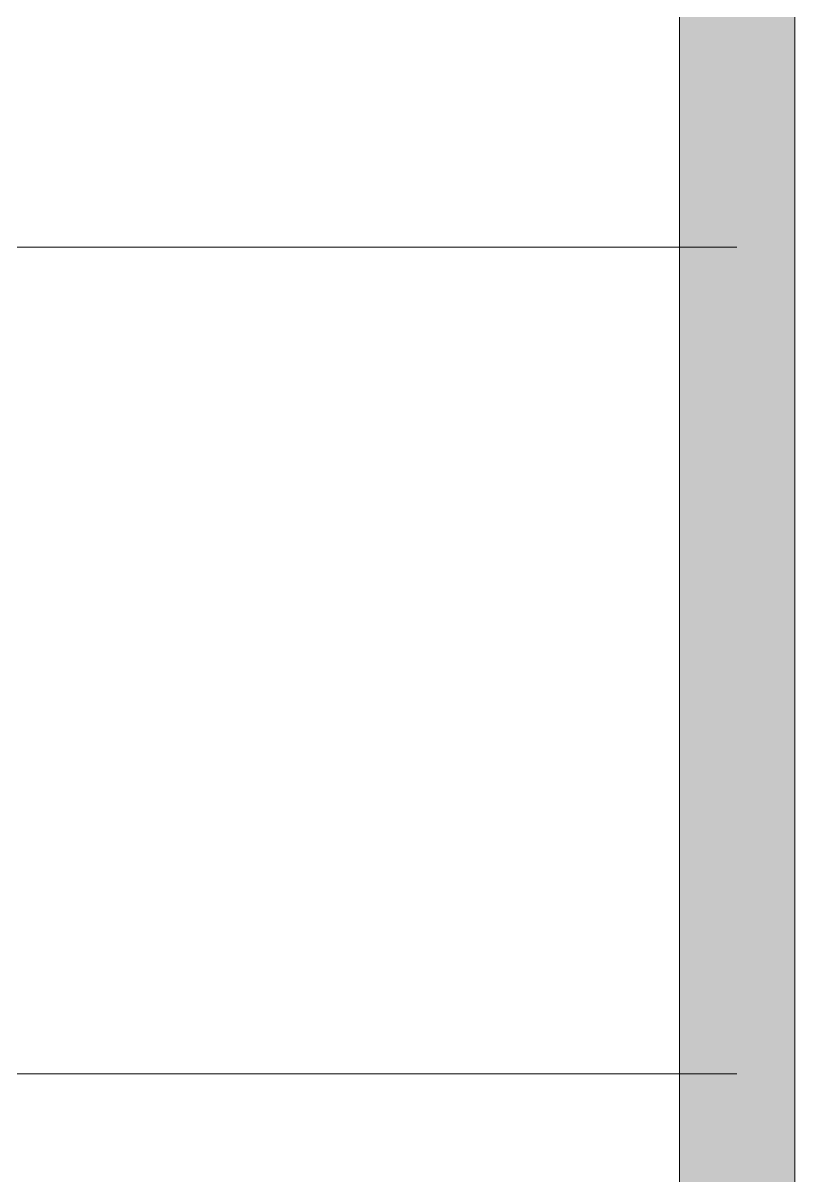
# Model space of a CAD drawing. Header units: millimetres. Extents: x 0 to 586, y 0 to 414.
# Drawn here: x 571.52 to 576.12, y 98 to 104.87 of the extents above; entities that cross this region are included whole.
import ezdxf

# ---------------------------------------------------------------- set-up
doc = ezdxf.new("R2010")
doc.units = ezdxf.units.MM

msp = doc.modelspace()

# ---------------------------------------------------------------- hatches: boundary and pattern name
h = msp.add_hatch(color=0)
h.dxf.hatch_style = 2
h.paths.add_polyline_path([(576.117861, 9.514417), (575.429944, 10.205861), (575.429944, 403.877639), (576.117861, 404.569083)])
h = msp.add_hatch(color=0)
h.dxf.hatch_style = 2
h.paths.add_polyline_path([(571.577611, 102.5525), (571.577611, 102.721833)])
h = msp.add_hatch(color=0)
h.dxf.hatch_style = 2
h.paths.add_polyline_path([(571.581139, 102.5525), (571.581139, 102.718306)])
h = msp.add_hatch(color=0)
h.dxf.hatch_style = 2
h.paths.add_polyline_path([(571.581139, 102.5525), (571.581139, 102.718306)])
h = msp.add_hatch(color=0)
h.dxf.hatch_style = 2
h.paths.add_polyline_path([(571.584667, 102.548972), (571.584667, 102.718306)])
h = msp.add_hatch(color=0)
h.dxf.hatch_style = 2
h.paths.add_polyline_path([(571.584667, 102.548972), (571.584667, 102.718306)])
h = msp.add_hatch(color=0)
h.dxf.hatch_style = 2
h.paths.add_polyline_path([(571.588194, 102.548972), (571.588194, 102.714778)])
h = msp.add_hatch(color=0)
h.dxf.hatch_style = 2
h.paths.add_polyline_path([(571.588194, 102.548972), (571.588194, 102.714778)])
h = msp.add_hatch(color=0)
h.dxf.hatch_style = 2
h.paths.add_polyline_path([(571.588194, 102.548972), (571.588194, 102.714778)])
h = msp.add_hatch(color=0)
h.dxf.hatch_style = 2
h.paths.add_polyline_path([(571.588194, 102.548972), (571.588194, 102.714778)])
h = msp.add_hatch(color=0)
h.dxf.hatch_style = 2
h.paths.add_polyline_path([(571.59525, 102.548972), (571.59525, 102.71125)])
h = msp.add_hatch(color=0)
h.dxf.hatch_style = 2
h.paths.add_polyline_path([(571.609361, 102.531333), (571.609361, 102.707722)])
h = msp.add_hatch(color=0)
h.dxf.hatch_style = 2
h.paths.add_polyline_path([(571.612889, 102.524278), (571.612889, 102.704194)])
h = msp.add_hatch(color=0)
h.dxf.hatch_style = 2
h.paths.add_polyline_path([(571.612889, 102.524278), (571.612889, 102.704194)])
h = msp.add_hatch(color=0)
h.dxf.hatch_style = 2
h.paths.add_polyline_path([(571.616417, 102.52075), (571.616417, 102.704194)])
h = msp.add_hatch(color=0)
h.dxf.hatch_style = 2
h.paths.add_polyline_path([(571.655222, 102.464306), (571.655222, 102.686556)])
h = msp.add_hatch(color=0)
h.dxf.hatch_style = 2
h.paths.add_polyline_path([(571.655222, 102.45725), (571.655222, 102.686556)])
h = msp.add_hatch(color=0)
h.dxf.hatch_style = 2
h.paths.add_polyline_path([(571.803389, 102.319667), (571.803389, 102.608944)])
h = msp.add_hatch(color=0)
h.dxf.hatch_style = 2
h.paths.add_polyline_path([(571.806917, 102.319667), (571.806917, 102.605417)])
h = msp.add_hatch(color=0)
h.dxf.hatch_style = 2
h.paths.add_polyline_path([(571.806917, 102.319667), (571.806917, 102.605417)])
h = msp.add_hatch(color=0)
h.dxf.hatch_style = 2
h.paths.add_polyline_path([(571.810444, 102.319667), (571.810444, 102.601889)])
h = msp.add_hatch(color=0)
h.dxf.hatch_style = 2
h.paths.add_polyline_path([(571.873944, 102.323194), (571.873944, 102.559556)])
h = msp.add_hatch(color=0)
h.dxf.hatch_style = 2
h.paths.add_polyline_path([(571.873944, 102.323194), (571.873944, 102.559556)])
h = msp.add_hatch(color=0)
h.dxf.hatch_style = 2
h.paths.add_polyline_path([(571.895111, 102.326722), (571.895111, 102.559556)])
h = msp.add_hatch(color=0)
h.dxf.hatch_style = 2
h.paths.add_polyline_path([(571.898639, 102.326722), (571.898639, 102.559556)])
h = msp.add_hatch(color=0)
h.dxf.hatch_style = 2
h.paths.add_polyline_path([(572.216139, 101.69525), (572.216139, 102.566611)])
h = msp.add_hatch(color=0)
h.dxf.hatch_style = 2
h.paths.add_polyline_path([(572.262, 101.878694), (572.262, 102.570139)])
h = msp.add_hatch(color=0)
h.dxf.hatch_style = 2
h.paths.add_polyline_path([(572.262, 101.878694), (572.262, 102.570139)])
h = msp.add_hatch(color=0)
h.dxf.hatch_style = 2
h.paths.add_polyline_path([(572.279639, 101.892806), (572.279639, 102.570139)])
h = msp.add_hatch(color=0)
h.dxf.hatch_style = 2
h.paths.add_polyline_path([(572.283167, 101.896333), (572.283167, 102.570139)])
h = msp.add_hatch(color=0)
h.dxf.hatch_style = 2
h.paths.add_polyline_path([(572.364306, 101.931611), (572.364306, 102.570139)])
h = msp.add_hatch(color=0)
h.dxf.hatch_style = 2
h.paths.add_polyline_path([(572.364306, 101.931611), (572.364306, 102.570139)])
h = msp.add_hatch(color=0)
h.dxf.hatch_style = 2
h.paths.add_polyline_path([(572.364306, 101.931611), (572.364306, 102.570139)])
h = msp.add_hatch(color=0)
h.dxf.hatch_style = 2
h.paths.add_polyline_path([(572.364306, 101.931611), (572.364306, 102.570139)])
h = msp.add_hatch(color=0)
h.dxf.hatch_style = 2
h.paths.add_polyline_path([(572.364306, 101.931611), (572.364306, 102.570139)])
h = msp.add_hatch(color=0)
h.dxf.hatch_style = 2
h.paths.add_polyline_path([(572.367833, 101.931611), (572.367833, 102.570139)])
h = msp.add_hatch(color=0)
h.dxf.hatch_style = 2
h.paths.add_polyline_path([(572.367833, 101.931611), (572.367833, 102.570139)])
h = msp.add_hatch(color=0)
h.dxf.hatch_style = 2
h.paths.add_polyline_path([(572.367833, 101.931611), (572.367833, 102.570139)])
h = msp.add_hatch(color=0)
h.dxf.hatch_style = 2
h.paths.add_polyline_path([(572.367833, 101.931611), (572.367833, 102.570139)])
h = msp.add_hatch(color=0)
h.dxf.hatch_style = 2
h.paths.add_polyline_path([(572.371361, 101.931611), (572.371361, 102.570139)])
h = msp.add_hatch(color=0)
h.dxf.hatch_style = 2
h.paths.add_polyline_path([(572.371361, 101.931611), (572.371361, 102.570139)])
h = msp.add_hatch(color=0)
h.dxf.hatch_style = 2
h.paths.add_polyline_path([(572.374889, 101.931611), (572.374889, 102.570139)])
h = msp.add_hatch(color=0)
h.dxf.hatch_style = 2
h.paths.add_polyline_path([(572.389, 101.931611), (572.389, 102.563083)])
h = msp.add_hatch(color=0)
h.dxf.hatch_style = 2
h.paths.add_polyline_path([(572.392528, 101.931611), (572.392528, 102.563083)])
h = msp.add_hatch(color=0)
h.dxf.hatch_style = 2
h.paths.add_polyline_path([(571.958611, 102.354944), (571.958611, 102.5525)])
h = msp.add_hatch(color=0)
h.dxf.hatch_style = 2
h.paths.add_polyline_path([(571.965667, 102.358472), (571.965667, 102.548972)])
h = msp.add_hatch(color=0)
h.dxf.hatch_style = 2
h.paths.add_polyline_path([(571.97625, 102.362), (571.97625, 102.548972)])
h = msp.add_hatch(color=0)
h.dxf.hatch_style = 2
h.paths.add_polyline_path([(572.805278, 102.079778), (572.805278, 102.524278)])
h = msp.add_hatch(color=0)
h.dxf.hatch_style = 2
h.paths.add_polyline_path([(572.812333, 102.083306), (572.812333, 102.527806)])
h = msp.add_hatch(color=0)
h.dxf.hatch_style = 2
h.paths.add_polyline_path([(572.812333, 102.083306), (572.812333, 102.527806)])
h = msp.add_hatch(color=0)
h.dxf.hatch_style = 2
h.paths.add_polyline_path([(572.815861, 102.083306), (572.815861, 102.527806)])
h = msp.add_hatch(color=0)
h.dxf.hatch_style = 2
h.paths.add_polyline_path([(572.889944, 102.1715), (572.889944, 102.545444)])
h = msp.add_hatch(color=0)
h.dxf.hatch_style = 2
h.paths.add_polyline_path([(572.897, 102.175028), (572.897, 102.548972)])
h = msp.add_hatch(color=0)
h.dxf.hatch_style = 2
h.paths.add_polyline_path([(572.897, 102.175028), (572.897, 102.548972)])
h = msp.add_hatch(color=0)
h.dxf.hatch_style = 2
h.paths.add_polyline_path([(572.897, 102.175028), (572.897, 102.548972)])
h = msp.add_hatch(color=0)
h.dxf.hatch_style = 2
h.paths.add_polyline_path([(572.978139, 102.249111), (572.978139, 102.513694)])
h = msp.add_hatch(color=0)
h.dxf.hatch_style = 2
h.paths.add_polyline_path([(572.981667, 102.256167), (572.981667, 102.489)])
h = msp.add_hatch(color=0)
h.dxf.hatch_style = 2
h.paths.add_polyline_path([(572.988722, 102.263222), (572.988722, 102.45725)])
h = msp.add_hatch(color=0)
h.dxf.hatch_style = 2
h.paths.add_polyline_path([(572.173806, 101.296611), (572.173806, 102.379639)])
h = msp.add_hatch(color=0)
h.dxf.hatch_style = 2
h.paths.add_polyline_path([(572.794694, 102.07625), (572.794694, 102.379639)])
h = msp.add_hatch(color=0)
h.dxf.hatch_style = 2
h.paths.add_polyline_path([(572.695917, 102.048028), (572.695917, 102.224417)])
h = msp.add_hatch(color=0)
h.dxf.hatch_style = 2
h.paths.add_polyline_path([(572.695917, 102.048028), (572.695917, 102.224417)])
h = msp.add_hatch(color=0)
h.dxf.hatch_style = 2
h.paths.add_polyline_path([(572.695917, 102.048028), (572.695917, 102.224417)])
h = msp.add_hatch(color=0)
h.dxf.hatch_style = 2
h.paths.add_polyline_path([(572.695917, 102.048028), (572.695917, 102.224417)])
h = msp.add_hatch(color=0)
h.dxf.hatch_style = 2
h.paths.add_polyline_path([(572.695917, 102.048028), (572.695917, 102.224417)])
h = msp.add_hatch(color=0)
h.dxf.hatch_style = 2
h.paths.add_polyline_path([(572.699444, 102.048028), (572.699444, 102.224417)])
h = msp.add_hatch(color=0)
h.dxf.hatch_style = 2
h.paths.add_polyline_path([(572.759417, 102.065667), (572.759417, 102.252639)])
h = msp.add_hatch(color=0)
h.dxf.hatch_style = 2
h.paths.add_polyline_path([(572.766472, 102.069194), (572.766472, 102.256167)])
h = msp.add_hatch(color=0)
h.dxf.hatch_style = 2
h.paths.add_polyline_path([(572.787639, 102.07625), (572.787639, 102.26675)])
h = msp.add_hatch(color=0)
h.dxf.hatch_style = 2
h.paths.add_polyline_path([(571.577611, 102.048028), (571.577611, 102.146806)])
h = msp.add_hatch(color=0)
h.dxf.hatch_style = 2
h.paths.add_polyline_path([(572.10325, 101.296611), (572.10325, 102.1715)])
h = msp.add_hatch(color=0)
h.dxf.hatch_style = 2
h.paths.add_polyline_path([(572.110306, 101.296611), (572.110306, 102.1715)])
h = msp.add_hatch(color=0)
h.dxf.hatch_style = 2
h.paths.add_polyline_path([(572.159694, 101.296611), (572.159694, 102.178556)])
h = msp.add_hatch(color=0)
h.dxf.hatch_style = 2
h.paths.add_polyline_path([(572.463083, 101.931611), (572.463083, 102.150333)])
h = msp.add_hatch(color=0)
h.dxf.hatch_style = 2
h.paths.add_polyline_path([(572.470139, 101.931611), (572.470139, 102.150333)])
h = msp.add_hatch(color=0)
h.dxf.hatch_style = 2
h.paths.add_polyline_path([(572.470139, 101.931611), (572.470139, 102.150333)])
h = msp.add_hatch(color=0)
h.dxf.hatch_style = 2
h.paths.add_polyline_path([(572.477194, 101.938667), (572.477194, 102.150333)])
h = msp.add_hatch(color=0)
h.dxf.hatch_style = 2
h.paths.add_polyline_path([(572.494833, 101.956306), (572.494833, 102.153861)])
h = msp.add_hatch(color=0)
h.dxf.hatch_style = 2
h.paths.add_polyline_path([(572.494833, 101.956306), (572.494833, 102.153861)])
h = msp.add_hatch(color=0)
h.dxf.hatch_style = 2
h.paths.add_polyline_path([(572.494833, 101.956306), (572.494833, 102.153861)])
h = msp.add_hatch(color=0)
h.dxf.hatch_style = 2
h.paths.add_polyline_path([(572.498361, 101.956306), (572.498361, 102.153861)])
h = msp.add_hatch(color=0)
h.dxf.hatch_style = 2
h.paths.add_polyline_path([(572.498361, 101.956306), (572.498361, 102.153861)])
h = msp.add_hatch(color=0)
h.dxf.hatch_style = 2
h.paths.add_polyline_path([(572.498361, 101.959833), (572.498361, 102.153861)])
h = msp.add_hatch(color=0)
h.dxf.hatch_style = 2
h.paths.add_polyline_path([(572.544222, 102.002167), (572.544222, 102.153861)])
h = msp.add_hatch(color=0)
h.dxf.hatch_style = 2
h.paths.add_polyline_path([(572.544222, 102.002167), (572.544222, 102.153861)])
h = msp.add_hatch(color=0)
h.dxf.hatch_style = 2
h.paths.add_polyline_path([(572.544222, 102.002167), (572.544222, 102.153861)])
h = msp.add_hatch(color=0)
h.dxf.hatch_style = 2
h.paths.add_polyline_path([(572.551278, 102.002167), (572.551278, 102.153861)])
h = msp.add_hatch(color=0)
h.dxf.hatch_style = 2
h.paths.add_polyline_path([(572.565389, 102.009222), (572.565389, 102.153861)])
h = msp.add_hatch(color=0)
h.dxf.hatch_style = 2
h.paths.add_polyline_path([(572.568917, 102.009222), (572.568917, 102.153861)])
h = msp.add_hatch(color=0)
h.dxf.hatch_style = 2
h.paths.add_polyline_path([(572.568917, 102.009222), (572.568917, 102.153861)])
h = msp.add_hatch(color=0)
h.dxf.hatch_style = 2
h.paths.add_polyline_path([(572.572444, 102.009222), (572.572444, 102.153861)])
h = msp.add_hatch(color=0)
h.dxf.hatch_style = 2
h.paths.add_polyline_path([(572.572444, 102.009222), (572.572444, 102.153861)])
h = msp.add_hatch(color=0)
h.dxf.hatch_style = 2
h.paths.add_polyline_path([(572.575972, 102.009222), (572.575972, 102.153861)])
h = msp.add_hatch(color=0)
h.dxf.hatch_style = 2
h.paths.add_polyline_path([(572.575972, 102.009222), (572.575972, 102.153861)])
h = msp.add_hatch(color=0)
h.dxf.hatch_style = 2
h.paths.add_polyline_path([(572.5795, 102.01275), (572.5795, 102.157389)])
h = msp.add_hatch(color=0)
h.dxf.hatch_style = 2
h.paths.add_polyline_path([(572.5795, 102.01275), (572.5795, 102.157389)])
h = msp.add_hatch(color=0)
h.dxf.hatch_style = 2
h.paths.add_polyline_path([(572.583028, 102.01275), (572.583028, 102.160917)])
h = msp.add_hatch(color=0)
h.dxf.hatch_style = 2
h.paths.add_polyline_path([(572.583028, 102.01275), (572.583028, 102.157389)])
h = msp.add_hatch(color=0)
h.dxf.hatch_style = 2
h.paths.add_polyline_path([(572.583028, 102.01275), (572.583028, 102.157389)])
h = msp.add_hatch(color=0)
h.dxf.hatch_style = 2
h.paths.add_polyline_path([(572.604194, 102.019806), (572.604194, 102.1715)])
h = msp.add_hatch(color=0)
h.dxf.hatch_style = 2
h.paths.add_polyline_path([(572.604194, 102.019806), (572.604194, 102.1715)])
h = msp.add_hatch(color=0)
h.dxf.hatch_style = 2
h.paths.add_polyline_path([(572.604194, 102.019806), (572.604194, 102.1715)])
h = msp.add_hatch(color=0)
h.dxf.hatch_style = 2
h.paths.add_polyline_path([(572.607722, 102.019806), (572.607722, 102.1715)])
h = msp.add_hatch(color=0)
h.dxf.hatch_style = 2
h.paths.add_polyline_path([(571.581139, 102.048028), (571.581139, 102.13975)])
h = msp.add_hatch(color=0)
h.dxf.hatch_style = 2
h.paths.add_polyline_path([(571.581139, 102.048028), (571.581139, 102.13975)])
h = msp.add_hatch(color=0)
h.dxf.hatch_style = 2
h.paths.add_polyline_path([(571.584667, 102.048028), (571.584667, 102.136222)])
h = msp.add_hatch(color=0)
h.dxf.hatch_style = 2
h.paths.add_polyline_path([(571.584667, 102.048028), (571.584667, 102.136222)])
h = msp.add_hatch(color=0)
h.dxf.hatch_style = 2
h.paths.add_polyline_path([(571.588194, 102.048028), (571.588194, 102.129167)])
h = msp.add_hatch(color=0)
h.dxf.hatch_style = 2
h.paths.add_polyline_path([(571.588194, 102.048028), (571.588194, 102.129167)])
h = msp.add_hatch(color=0)
h.dxf.hatch_style = 2
h.paths.add_polyline_path([(571.588194, 102.048028), (571.588194, 102.125639)])
h = msp.add_hatch(color=0)
h.dxf.hatch_style = 2
h.paths.add_polyline_path([(571.588194, 102.048028), (571.588194, 102.125639)])
h = msp.add_hatch(color=0)
h.dxf.hatch_style = 2
h.paths.add_polyline_path([(571.609361, 102.051556), (571.612889, 102.083306)])
h = msp.add_hatch(color=0)
h.dxf.hatch_style = 2
h.paths.add_polyline_path([(571.979778, 101.652917), (571.979778, 102.100944)])
h = msp.add_hatch(color=0)
h.dxf.hatch_style = 2
h.paths.add_polyline_path([(571.983306, 101.645861), (571.983306, 102.104472)])
h = msp.add_hatch(color=0)
h.dxf.hatch_style = 2
h.paths.add_polyline_path([(571.983306, 101.645861), (571.983306, 102.104472)])
h = msp.add_hatch(color=0)
h.dxf.hatch_style = 2
h.paths.add_polyline_path([(571.803389, 101.617639), (571.803389, 102.009222)])
h = msp.add_hatch(color=0)
h.dxf.hatch_style = 2
h.paths.add_polyline_path([(571.806917, 101.621167), (571.806917, 102.01275)])
h = msp.add_hatch(color=0)
h.dxf.hatch_style = 2
h.paths.add_polyline_path([(571.806917, 101.621167), (571.806917, 102.01275)])
h = msp.add_hatch(color=0)
h.dxf.hatch_style = 2
h.paths.add_polyline_path([(571.810444, 101.621167), (571.810444, 102.01275)])
h = msp.add_hatch(color=0)
h.dxf.hatch_style = 2
h.paths.add_polyline_path([(571.873944, 101.656444), (571.873944, 102.019806)])
h = msp.add_hatch(color=0)
h.dxf.hatch_style = 2
h.paths.add_polyline_path([(571.873944, 101.659972), (571.873944, 102.019806)])
h = msp.add_hatch(color=0)
h.dxf.hatch_style = 2
h.paths.add_polyline_path([(571.895111, 101.684667), (571.895111, 102.023333)])
h = msp.add_hatch(color=0)
h.dxf.hatch_style = 2
h.paths.add_polyline_path([(571.898639, 101.684667), (571.898639, 102.023333)])
h = msp.add_hatch(color=0)
h.dxf.hatch_style = 2
h.paths.add_polyline_path([(571.59525, 101.659972), (571.59525, 101.942194)])
h = msp.add_hatch(color=0)
h.dxf.hatch_style = 2
h.paths.add_polyline_path([(571.609361, 101.652917), (571.609361, 101.945722)])
h = msp.add_hatch(color=0)
h.dxf.hatch_style = 2
h.paths.add_polyline_path([(571.612889, 101.649389), (571.612889, 101.94925)])
h = msp.add_hatch(color=0)
h.dxf.hatch_style = 2
h.paths.add_polyline_path([(571.612889, 101.649389), (571.612889, 101.94925)])
h = msp.add_hatch(color=0)
h.dxf.hatch_style = 2
h.paths.add_polyline_path([(571.616417, 101.649389), (571.616417, 101.94925)])
h = msp.add_hatch(color=0)
h.dxf.hatch_style = 2
h.paths.add_polyline_path([(571.655222, 101.624694), (571.655222, 101.970417)])
h = msp.add_hatch(color=0)
h.dxf.hatch_style = 2
h.paths.add_polyline_path([(571.655222, 101.624694), (571.655222, 101.966889)])
h = msp.add_hatch(color=0)
h.dxf.hatch_style = 2
h.paths.add_polyline_path([(571.577611, 101.684667), (571.577611, 101.906917)])
h = msp.add_hatch(color=0)
h.dxf.hatch_style = 2
h.paths.add_polyline_path([(571.581139, 101.677611), (571.581139, 101.913972)])
h = msp.add_hatch(color=0)
h.dxf.hatch_style = 2
h.paths.add_polyline_path([(571.584667, 101.667028), (571.584667, 101.924556)])
h = msp.add_hatch(color=0)
h.dxf.hatch_style = 2
h.paths.add_polyline_path([(571.588194, 101.6635), (571.588194, 101.935139)])
h = msp.add_hatch(color=0)
h.dxf.hatch_style = 2
h.paths.add_polyline_path([(571.588194, 101.6635), (571.588194, 101.935139)])
h = msp.add_hatch(color=0)
h.dxf.hatch_style = 2
h.paths.add_polyline_path([(571.588194, 101.6635), (571.588194, 101.935139)])
h = msp.add_hatch(color=0)
h.dxf.hatch_style = 2
h.paths.add_polyline_path([(572.470139, 98.322694), (572.470139, 101.741111)])
h = msp.add_hatch(color=0)
h.dxf.hatch_style = 2
h.paths.add_polyline_path([(572.470139, 98.322694), (572.470139, 101.741111)])
h = msp.add_hatch(color=0)
h.dxf.hatch_style = 2
h.paths.add_polyline_path([(572.477194, 98.32975), (572.477194, 101.744639)])
h = msp.add_hatch(color=0)
h.dxf.hatch_style = 2
h.paths.add_polyline_path([(572.494833, 99.437472), (572.494833, 101.748167)])
h = msp.add_hatch(color=0)
h.dxf.hatch_style = 2
h.paths.add_polyline_path([(572.494833, 100.499333), (572.494833, 101.748167)])
h = msp.add_hatch(color=0)
h.dxf.hatch_style = 2
h.paths.add_polyline_path([(572.498361, 100.502861), (572.498361, 101.748167)])
h = msp.add_hatch(color=0)
h.dxf.hatch_style = 2
h.paths.add_polyline_path([(572.498361, 100.502861), (572.498361, 101.748167)])
h = msp.add_hatch(color=0)
h.dxf.hatch_style = 2
h.paths.add_polyline_path([(572.498361, 100.506389), (572.498361, 101.748167)])
h = msp.add_hatch(color=0)
h.dxf.hatch_style = 2
h.paths.add_polyline_path([(572.389, 98.315639), (572.389, 101.723472)])
h = msp.add_hatch(color=0)
h.dxf.hatch_style = 2
h.paths.add_polyline_path([(572.392528, 98.308583), (572.392528, 101.723472)])
h = msp.add_hatch(color=0)
h.dxf.hatch_style = 2
h.paths.add_polyline_path([(572.544222, 100.594583), (572.544222, 101.723472)])
h = msp.add_hatch(color=0)
h.dxf.hatch_style = 2
h.paths.add_polyline_path([(572.544222, 100.598111), (572.544222, 101.719944)])
h = msp.add_hatch(color=0)
h.dxf.hatch_style = 2
h.paths.add_polyline_path([(572.551278, 100.619278), (572.551278, 101.712889)])
h = msp.add_hatch(color=0)
h.dxf.hatch_style = 2
h.paths.add_polyline_path([(572.565389, 100.919139), (572.565389, 101.698778)])
h = msp.add_hatch(color=0)
h.dxf.hatch_style = 2
h.paths.add_polyline_path([(572.568917, 100.922667), (572.568917, 101.69525)])
h = msp.add_hatch(color=0)
h.dxf.hatch_style = 2
h.paths.add_polyline_path([(572.568917, 100.922667), (572.568917, 101.69525)])
h = msp.add_hatch(color=0)
h.dxf.hatch_style = 2
h.paths.add_polyline_path([(572.572444, 100.922667), (572.572444, 101.69525)])
h = msp.add_hatch(color=0)
h.dxf.hatch_style = 2
h.paths.add_polyline_path([(572.572444, 100.922667), (572.572444, 101.69525)])
h = msp.add_hatch(color=0)
h.dxf.hatch_style = 2
h.paths.add_polyline_path([(572.364306, 100.495806), (572.364306, 101.638806)])
h = msp.add_hatch(color=0)
h.dxf.hatch_style = 2
h.paths.add_polyline_path([(572.364306, 100.495806), (572.364306, 101.638806)])
h = msp.add_hatch(color=0)
h.dxf.hatch_style = 2
h.paths.add_polyline_path([(572.364306, 100.495806), (572.364306, 101.638806)])
h = msp.add_hatch(color=0)
h.dxf.hatch_style = 2
h.paths.add_polyline_path([(572.364306, 100.495806), (572.364306, 101.638806)])
h = msp.add_hatch(color=0)
h.dxf.hatch_style = 2
h.paths.add_polyline_path([(572.364306, 100.495806), (572.364306, 101.63175)])
h = msp.add_hatch(color=0)
h.dxf.hatch_style = 2
h.paths.add_polyline_path([(572.367833, 100.495806), (572.367833, 101.652917)])
h = msp.add_hatch(color=0)
h.dxf.hatch_style = 2
h.paths.add_polyline_path([(572.367833, 100.495806), (572.367833, 101.652917)])
h = msp.add_hatch(color=0)
h.dxf.hatch_style = 2
h.paths.add_polyline_path([(572.367833, 100.495806), (572.367833, 101.649389)])
h = msp.add_hatch(color=0)
h.dxf.hatch_style = 2
h.paths.add_polyline_path([(572.575972, 100.926194), (572.575972, 101.63175)])
h = msp.add_hatch(color=0)
h.dxf.hatch_style = 2
h.paths.add_polyline_path([(571.983306, 101.307194), (571.983306, 101.585889)])
h = msp.add_hatch(color=0)
h.dxf.hatch_style = 2
h.paths.add_polyline_path([(572.177333, 101.296611), (572.177333, 101.5365)])
h = msp.add_hatch(color=0)
h.dxf.hatch_style = 2
h.paths.add_polyline_path([(572.184389, 101.296611), (572.184389, 101.5365)])
h = msp.add_hatch(color=0)
h.dxf.hatch_style = 2
h.paths.add_polyline_path([(572.209083, 101.296611), (572.209083, 101.529444)])
h = msp.add_hatch(color=0)
h.dxf.hatch_style = 2
h.paths.add_polyline_path([(572.216139, 101.296611), (572.216139, 101.525917)])
h = msp.add_hatch(color=0)
h.dxf.hatch_style = 2
h.paths.add_polyline_path([(572.283167, 101.243694), (572.283167, 101.525917)])
h = msp.add_hatch(color=0)
h.dxf.hatch_style = 2
h.paths.add_polyline_path([(572.5795, 100.926194), (572.5795, 101.585889)])
h = msp.add_hatch(color=0)
h.dxf.hatch_style = 2
h.paths.add_polyline_path([(572.766472, 101.335417), (572.766472, 101.532972)])
h = msp.add_hatch(color=0)
h.dxf.hatch_style = 2
h.paths.add_polyline_path([(572.794694, 101.300139), (572.794694, 101.532972)])
h = msp.add_hatch(color=0)
h.dxf.hatch_style = 2
h.paths.add_polyline_path([(572.794694, 101.300139), (572.794694, 101.532972)])
h = msp.add_hatch(color=0)
h.dxf.hatch_style = 2
h.paths.add_polyline_path([(572.794694, 101.300139), (572.794694, 101.532972)])
h = msp.add_hatch(color=0)
h.dxf.hatch_style = 2
h.paths.add_polyline_path([(572.805278, 101.0285), (572.805278, 101.532972)])
h = msp.add_hatch(color=0)
h.dxf.hatch_style = 2
h.paths.add_polyline_path([(572.812333, 101.032028), (572.812333, 101.532972)])
h = msp.add_hatch(color=0)
h.dxf.hatch_style = 2
h.paths.add_polyline_path([(572.812333, 101.032028), (572.812333, 101.532972)])
h = msp.add_hatch(color=0)
h.dxf.hatch_style = 2
h.paths.add_polyline_path([(572.815861, 101.032028), (572.815861, 101.532972)])
h = msp.add_hatch(color=0)
h.dxf.hatch_style = 2
h.paths.add_polyline_path([(572.889944, 101.06025), (572.889944, 101.532972)])
h = msp.add_hatch(color=0)
h.dxf.hatch_style = 2
h.paths.add_polyline_path([(572.897, 101.063778), (572.897, 101.529444)])
h = msp.add_hatch(color=0)
h.dxf.hatch_style = 2
h.paths.add_polyline_path([(572.897, 101.063778), (572.897, 101.529444)])
h = msp.add_hatch(color=0)
h.dxf.hatch_style = 2
h.paths.add_polyline_path([(572.897, 101.063778), (572.897, 101.529444)])
h = msp.add_hatch(color=0)
h.dxf.hatch_style = 2
h.paths.add_polyline_path([(572.262, 101.261333), (572.262, 101.515333)])
h = msp.add_hatch(color=0)
h.dxf.hatch_style = 2
h.paths.add_polyline_path([(572.262, 101.261333), (572.262, 101.515333)])
h = msp.add_hatch(color=0)
h.dxf.hatch_style = 2
h.paths.add_polyline_path([(572.279639, 101.247222), (572.279639, 101.522389)])
h = msp.add_hatch(color=0)
h.dxf.hatch_style = 2
h.paths.add_polyline_path([(572.583028, 101.226056), (572.583028, 101.494167)])
h = msp.add_hatch(color=0)
h.dxf.hatch_style = 2
h.paths.add_polyline_path([(572.604194, 101.303667), (572.604194, 101.490639)])
h = msp.add_hatch(color=0)
h.dxf.hatch_style = 2
h.paths.add_polyline_path([(572.607722, 101.317778), (572.607722, 101.494167)])
h = msp.add_hatch(color=0)
h.dxf.hatch_style = 2
h.paths.add_polyline_path([(572.695917, 101.342472), (572.695917, 101.522389)])
h = msp.add_hatch(color=0)
h.dxf.hatch_style = 2
h.paths.add_polyline_path([(572.695917, 101.342472), (572.695917, 101.522389)])
h = msp.add_hatch(color=0)
h.dxf.hatch_style = 2
h.paths.add_polyline_path([(572.695917, 101.342472), (572.695917, 101.522389)])
h = msp.add_hatch(color=0)
h.dxf.hatch_style = 2
h.paths.add_polyline_path([(572.695917, 101.346), (572.695917, 101.522389)])
h = msp.add_hatch(color=0)
h.dxf.hatch_style = 2
h.paths.add_polyline_path([(572.695917, 101.346), (572.695917, 101.522389)])
h = msp.add_hatch(color=0)
h.dxf.hatch_style = 2
h.paths.add_polyline_path([(572.699444, 101.346), (572.699444, 101.522389)])
h = msp.add_hatch(color=0)
h.dxf.hatch_style = 2
h.paths.add_polyline_path([(572.978139, 101.092), (572.978139, 101.50475)])
h = msp.add_hatch(color=0)
h.dxf.hatch_style = 2
h.paths.add_polyline_path([(572.981667, 101.095528), (572.981667, 101.50475)])
h = msp.add_hatch(color=0)
h.dxf.hatch_style = 2
h.paths.add_polyline_path([(572.981667, 101.095528), (572.981667, 101.50475)])
h = msp.add_hatch(color=0)
h.dxf.hatch_style = 2
h.paths.add_polyline_path([(572.988722, 101.095528), (572.988722, 101.501222)])
h = msp.add_hatch(color=0)
h.dxf.hatch_style = 2
h.paths.add_polyline_path([(572.988722, 101.095528), (572.988722, 101.501222)])
h = msp.add_hatch(color=0)
h.dxf.hatch_style = 2
h.paths.add_polyline_path([(572.99225, 101.099056), (572.99225, 101.501222)])
h = msp.add_hatch(color=0)
h.dxf.hatch_style = 2
h.paths.add_polyline_path([(572.99225, 101.099056), (572.99225, 101.501222)])
h = msp.add_hatch(color=0)
h.dxf.hatch_style = 2
h.paths.add_polyline_path([(572.999306, 101.099056), (572.999306, 101.476528)])
h = msp.add_hatch(color=0)
h.dxf.hatch_style = 2
h.paths.add_polyline_path([(572.583028, 100.929722), (572.583028, 101.226056)])
h = msp.add_hatch(color=0)
h.dxf.hatch_style = 2
h.paths.add_polyline_path([(572.583028, 100.929722), (572.583028, 101.226056)])
h = msp.add_hatch(color=0)
h.dxf.hatch_style = 2
h.paths.add_polyline_path([(572.794694, 101.024972), (572.794694, 101.194306)])
h = msp.add_hatch(color=0)
h.dxf.hatch_style = 2
h.paths.add_polyline_path([(572.794694, 101.024972), (572.794694, 101.190778)])
h = msp.add_hatch(color=0)
h.dxf.hatch_style = 2
h.paths.add_polyline_path([(572.604194, 100.940306), (572.604194, 101.151972)])
h = msp.add_hatch(color=0)
h.dxf.hatch_style = 2
h.paths.add_polyline_path([(572.604194, 100.940306), (572.604194, 101.144917)])
h = msp.add_hatch(color=0)
h.dxf.hatch_style = 2
h.paths.add_polyline_path([(572.604194, 100.940306), (572.604194, 101.144917)])
h = msp.add_hatch(color=0)
h.dxf.hatch_style = 2
h.paths.add_polyline_path([(572.607722, 100.940306), (572.607722, 101.144917)])
h = msp.add_hatch(color=0)
h.dxf.hatch_style = 2
h.paths.add_polyline_path([(572.695917, 100.986167), (572.695917, 101.113167)])
h = msp.add_hatch(color=0)
h.dxf.hatch_style = 2
h.paths.add_polyline_path([(572.695917, 100.986167), (572.695917, 101.113167)])
h = msp.add_hatch(color=0)
h.dxf.hatch_style = 2
h.paths.add_polyline_path([(572.695917, 100.986167), (572.695917, 101.113167)])
h = msp.add_hatch(color=0)
h.dxf.hatch_style = 2
h.paths.add_polyline_path([(572.695917, 100.989694), (572.695917, 101.113167)])
h = msp.add_hatch(color=0)
h.dxf.hatch_style = 2
h.paths.add_polyline_path([(572.695917, 100.989694), (572.695917, 101.113167)])
h = msp.add_hatch(color=0)
h.dxf.hatch_style = 2
h.paths.add_polyline_path([(572.699444, 100.989694), (572.699444, 101.113167)])
h = msp.add_hatch(color=0)
h.dxf.hatch_style = 2
h.paths.add_polyline_path([(572.759417, 101.010861), (572.759417, 101.113167)])
h = msp.add_hatch(color=0)
h.dxf.hatch_style = 2
h.paths.add_polyline_path([(572.766472, 101.014389), (572.766472, 101.113167)])
h = msp.add_hatch(color=0)
h.dxf.hatch_style = 2
h.paths.add_polyline_path([(572.787639, 101.021444), (572.787639, 101.169611)])
h = msp.add_hatch(color=0)
h.dxf.hatch_style = 2
h.paths.add_polyline_path([(572.978139, 100.686306), (572.978139, 100.915611)])
h = msp.add_hatch(color=0)
h.dxf.hatch_style = 2
h.paths.add_polyline_path([(572.981667, 100.686306), (572.981667, 100.915611)])
h = msp.add_hatch(color=0)
h.dxf.hatch_style = 2
h.paths.add_polyline_path([(572.981667, 100.686306), (572.981667, 100.915611)])
h = msp.add_hatch(color=0)
h.dxf.hatch_style = 2
h.paths.add_polyline_path([(572.988722, 100.686306), (572.988722, 100.915611)])
h = msp.add_hatch(color=0)
h.dxf.hatch_style = 2
h.paths.add_polyline_path([(572.988722, 100.686306), (572.988722, 100.915611)])
h = msp.add_hatch(color=0)
h.dxf.hatch_style = 2
h.paths.add_polyline_path([(572.99225, 100.686306), (572.99225, 100.915611)])
h = msp.add_hatch(color=0)
h.dxf.hatch_style = 2
h.paths.add_polyline_path([(572.99225, 100.686306), (572.99225, 100.915611)])
h = msp.add_hatch(color=0)
h.dxf.hatch_style = 2
h.paths.add_polyline_path([(572.999306, 100.686306), (572.999306, 100.915611)])
h = msp.add_hatch(color=0)
h.dxf.hatch_style = 2
h.paths.add_polyline_path([(572.999306, 100.686306), (572.999306, 100.915611)])
h = msp.add_hatch(color=0)
h.dxf.hatch_style = 2
h.paths.add_polyline_path([(573.002833, 100.686306), (573.002833, 100.915611)])
h = msp.add_hatch(color=0)
h.dxf.hatch_style = 2
h.paths.add_polyline_path([(572.209083, 100.485222), (572.209083, 100.845056)])
h = msp.add_hatch(color=0)
h.dxf.hatch_style = 2
h.paths.add_polyline_path([(572.216139, 100.485222), (572.216139, 100.845056)])
h = msp.add_hatch(color=0)
h.dxf.hatch_style = 2
h.paths.add_polyline_path([(572.262, 100.48875), (572.262, 100.866222)])
h = msp.add_hatch(color=0)
h.dxf.hatch_style = 2
h.paths.add_polyline_path([(572.262, 100.48875), (572.262, 100.866222)])
h = msp.add_hatch(color=0)
h.dxf.hatch_style = 2
h.paths.add_polyline_path([(572.279639, 100.48875), (572.279639, 100.873278)])
h = msp.add_hatch(color=0)
h.dxf.hatch_style = 2
h.paths.add_polyline_path([(572.889944, 100.686306), (572.889944, 100.890917)])
h = msp.add_hatch(color=0)
h.dxf.hatch_style = 2
h.paths.add_polyline_path([(572.897, 100.686306), (572.897, 100.897972)])
h = msp.add_hatch(color=0)
h.dxf.hatch_style = 2
h.paths.add_polyline_path([(572.897, 100.686306), (572.897, 100.897972)])
h = msp.add_hatch(color=0)
h.dxf.hatch_style = 2
h.paths.add_polyline_path([(572.897, 100.686306), (572.897, 100.897972)])
h = msp.add_hatch(color=0)
h.dxf.hatch_style = 2
h.paths.add_polyline_path([(571.958611, 100.471111), (571.958611, 100.778028)])
h = msp.add_hatch(color=0)
h.dxf.hatch_style = 2
h.paths.add_polyline_path([(571.965667, 100.471111), (571.965667, 100.778028)])
h = msp.add_hatch(color=0)
h.dxf.hatch_style = 2
h.paths.add_polyline_path([(571.97625, 100.471111), (571.97625, 100.778028)])
h = msp.add_hatch(color=0)
h.dxf.hatch_style = 2
h.paths.add_polyline_path([(571.979778, 100.474639), (571.979778, 100.781556)])
h = msp.add_hatch(color=0)
h.dxf.hatch_style = 2
h.paths.add_polyline_path([(571.979778, 100.474639), (571.979778, 100.781556)])
h = msp.add_hatch(color=0)
h.dxf.hatch_style = 2
h.paths.add_polyline_path([(571.983306, 100.474639), (571.983306, 100.781556)])
h = msp.add_hatch(color=0)
h.dxf.hatch_style = 2
h.paths.add_polyline_path([(571.983306, 100.474639), (571.983306, 100.781556)])
h = msp.add_hatch(color=0)
h.dxf.hatch_style = 2
h.paths.add_polyline_path([(571.990361, 100.474639), (571.990361, 100.781556)])
h = msp.add_hatch(color=0)
h.dxf.hatch_style = 2
h.paths.add_polyline_path([(572.10325, 100.478167), (572.10325, 100.799194)])
h = msp.add_hatch(color=0)
h.dxf.hatch_style = 2
h.paths.add_polyline_path([(572.110306, 100.478167), (572.110306, 100.799194)])
h = msp.add_hatch(color=0)
h.dxf.hatch_style = 2
h.paths.add_polyline_path([(572.159694, 100.481694), (572.159694, 100.823889)])
h = msp.add_hatch(color=0)
h.dxf.hatch_style = 2
h.paths.add_polyline_path([(572.159694, 100.481694), (572.159694, 100.820361)])
h = msp.add_hatch(color=0)
h.dxf.hatch_style = 2
h.paths.add_polyline_path([(572.173806, 100.481694), (572.173806, 100.827417)])
h = msp.add_hatch(color=0)
h.dxf.hatch_style = 2
h.paths.add_polyline_path([(572.177333, 100.481694), (572.177333, 100.830944)])
h = msp.add_hatch(color=0)
h.dxf.hatch_style = 2
h.paths.add_polyline_path([(572.177333, 100.481694), (572.177333, 100.830944)])
h = msp.add_hatch(color=0)
h.dxf.hatch_style = 2
h.paths.add_polyline_path([(572.184389, 100.481694), (572.184389, 100.830944)])
h = msp.add_hatch(color=0)
h.dxf.hatch_style = 2
h.paths.add_polyline_path([(572.565389, 100.67925), (572.565389, 100.834472)])
h = msp.add_hatch(color=0)
h.dxf.hatch_style = 2
h.paths.add_polyline_path([(572.568917, 100.67925), (572.568917, 100.813306)])
h = msp.add_hatch(color=0)
h.dxf.hatch_style = 2
h.paths.add_polyline_path([(572.572444, 100.67925), (572.572444, 100.813306)])
h = msp.add_hatch(color=0)
h.dxf.hatch_style = 2
h.paths.add_polyline_path([(572.572444, 100.67925), (572.572444, 100.813306)])
h = msp.add_hatch(color=0)
h.dxf.hatch_style = 2
h.paths.add_polyline_path([(572.575972, 100.67925), (572.575972, 100.813306)])
h = msp.add_hatch(color=0)
h.dxf.hatch_style = 2
h.paths.add_polyline_path([(572.575972, 100.67925), (572.575972, 100.813306)])
h = msp.add_hatch(color=0)
h.dxf.hatch_style = 2
h.paths.add_polyline_path([(572.5795, 100.67925), (572.5795, 100.813306)])
h = msp.add_hatch(color=0)
h.dxf.hatch_style = 2
h.paths.add_polyline_path([(572.5795, 100.67925), (572.5795, 100.813306)])
h = msp.add_hatch(color=0)
h.dxf.hatch_style = 2
h.paths.add_polyline_path([(572.583028, 100.67925), (572.583028, 100.813306)])
h = msp.add_hatch(color=0)
h.dxf.hatch_style = 2
h.paths.add_polyline_path([(572.583028, 100.67925), (572.583028, 100.813306)])
h = msp.add_hatch(color=0)
h.dxf.hatch_style = 2
h.paths.add_polyline_path([(572.583028, 100.67925), (572.583028, 100.813306)])
h = msp.add_hatch(color=0)
h.dxf.hatch_style = 2
h.paths.add_polyline_path([(572.604194, 100.67925), (572.604194, 100.816833)])
h = msp.add_hatch(color=0)
h.dxf.hatch_style = 2
h.paths.add_polyline_path([(572.604194, 100.67925), (572.604194, 100.816833)])
h = msp.add_hatch(color=0)
h.dxf.hatch_style = 2
h.paths.add_polyline_path([(572.604194, 100.67925), (572.604194, 100.816833)])
h = msp.add_hatch(color=0)
h.dxf.hatch_style = 2
h.paths.add_polyline_path([(572.607722, 100.67925), (572.607722, 100.816833)])
h = msp.add_hatch(color=0)
h.dxf.hatch_style = 2
h.paths.add_polyline_path([(572.695917, 100.682778), (572.695917, 100.827417)])
h = msp.add_hatch(color=0)
h.dxf.hatch_style = 2
h.paths.add_polyline_path([(572.695917, 100.682778), (572.695917, 100.827417)])
h = msp.add_hatch(color=0)
h.dxf.hatch_style = 2
h.paths.add_polyline_path([(572.695917, 100.682778), (572.695917, 100.827417)])
h = msp.add_hatch(color=0)
h.dxf.hatch_style = 2
h.paths.add_polyline_path([(572.695917, 100.682778), (572.695917, 100.827417)])
h = msp.add_hatch(color=0)
h.dxf.hatch_style = 2
h.paths.add_polyline_path([(572.695917, 100.682778), (572.695917, 100.827417)])
h = msp.add_hatch(color=0)
h.dxf.hatch_style = 2
h.paths.add_polyline_path([(572.699444, 100.682778), (572.699444, 100.827417)])
h = msp.add_hatch(color=0)
h.dxf.hatch_style = 2
h.paths.add_polyline_path([(572.759417, 100.682778), (572.759417, 100.827417)])
h = msp.add_hatch(color=0)
h.dxf.hatch_style = 2
h.paths.add_polyline_path([(572.766472, 100.682778), (572.766472, 100.827417)])
h = msp.add_hatch(color=0)
h.dxf.hatch_style = 2
h.paths.add_polyline_path([(572.787639, 100.682778), (572.787639, 100.827417)])
h = msp.add_hatch(color=0)
h.dxf.hatch_style = 2
h.paths.add_polyline_path([(572.794694, 100.682778), (572.794694, 100.827417)])
h = msp.add_hatch(color=0)
h.dxf.hatch_style = 2
h.paths.add_polyline_path([(572.794694, 100.682778), (572.794694, 100.827417)])
h = msp.add_hatch(color=0)
h.dxf.hatch_style = 2
h.paths.add_polyline_path([(572.794694, 100.682778), (572.794694, 100.827417)])
h = msp.add_hatch(color=0)
h.dxf.hatch_style = 2
h.paths.add_polyline_path([(572.805278, 100.682778), (572.805278, 100.827417)])
h = msp.add_hatch(color=0)
h.dxf.hatch_style = 2
h.paths.add_polyline_path([(572.812333, 100.682778), (572.812333, 100.827417)])
h = msp.add_hatch(color=0)
h.dxf.hatch_style = 2
h.paths.add_polyline_path([(572.812333, 100.682778), (572.812333, 100.827417)])
h = msp.add_hatch(color=0)
h.dxf.hatch_style = 2
h.paths.add_polyline_path([(572.815861, 100.682778), (572.815861, 100.830944)])
h = msp.add_hatch(color=0)
h.dxf.hatch_style = 2
h.paths.add_polyline_path([(571.577611, 100.379389), (571.577611, 100.714528)])
h = msp.add_hatch(color=0)
h.dxf.hatch_style = 2
h.paths.add_polyline_path([(571.581139, 100.379389), (571.581139, 100.714528)])
h = msp.add_hatch(color=0)
h.dxf.hatch_style = 2
h.paths.add_polyline_path([(571.581139, 100.379389), (571.581139, 100.714528)])
h = msp.add_hatch(color=0)
h.dxf.hatch_style = 2
h.paths.add_polyline_path([(571.584667, 100.379389), (571.584667, 100.714528)])
h = msp.add_hatch(color=0)
h.dxf.hatch_style = 2
h.paths.add_polyline_path([(571.584667, 100.379389), (571.584667, 100.714528)])
h = msp.add_hatch(color=0)
h.dxf.hatch_style = 2
h.paths.add_polyline_path([(571.588194, 100.379389), (571.588194, 100.714528)])
h = msp.add_hatch(color=0)
h.dxf.hatch_style = 2
h.paths.add_polyline_path([(571.588194, 100.379389), (571.588194, 100.714528)])
h = msp.add_hatch(color=0)
h.dxf.hatch_style = 2
h.paths.add_polyline_path([(571.588194, 100.379389), (571.588194, 100.714528)])
h = msp.add_hatch(color=0)
h.dxf.hatch_style = 2
h.paths.add_polyline_path([(571.588194, 100.379389), (571.588194, 100.714528)])
h = msp.add_hatch(color=0)
h.dxf.hatch_style = 2
h.paths.add_polyline_path([(571.59525, 100.379389), (571.59525, 100.714528)])
h = msp.add_hatch(color=0)
h.dxf.hatch_style = 2
h.paths.add_polyline_path([(571.609361, 100.379389), (571.609361, 100.714528)])
h = msp.add_hatch(color=0)
h.dxf.hatch_style = 2
h.paths.add_polyline_path([(571.612889, 100.379389), (571.612889, 100.714528)])
h = msp.add_hatch(color=0)
h.dxf.hatch_style = 2
h.paths.add_polyline_path([(571.612889, 100.379389), (571.612889, 100.714528)])
h = msp.add_hatch(color=0)
h.dxf.hatch_style = 2
h.paths.add_polyline_path([(571.616417, 100.379389), (571.616417, 100.714528)])
h = msp.add_hatch(color=0)
h.dxf.hatch_style = 2
h.paths.add_polyline_path([(571.655222, 100.379389), (571.655222, 100.711)])
h = msp.add_hatch(color=0)
h.dxf.hatch_style = 2
h.paths.add_polyline_path([(571.655222, 100.379389), (571.655222, 100.711)])
h = msp.add_hatch(color=0)
h.dxf.hatch_style = 2
h.paths.add_polyline_path([(571.803389, 100.3935), (571.803389, 100.721583)])
h = msp.add_hatch(color=0)
h.dxf.hatch_style = 2
h.paths.add_polyline_path([(571.806917, 100.397028), (571.806917, 100.725111)])
h = msp.add_hatch(color=0)
h.dxf.hatch_style = 2
h.paths.add_polyline_path([(571.806917, 100.397028), (571.806917, 100.725111)])
h = msp.add_hatch(color=0)
h.dxf.hatch_style = 2
h.paths.add_polyline_path([(571.810444, 100.397028), (571.810444, 100.728639)])
h = msp.add_hatch(color=0)
h.dxf.hatch_style = 2
h.paths.add_polyline_path([(571.873944, 100.449944), (571.873944, 100.763917)])
h = msp.add_hatch(color=0)
h.dxf.hatch_style = 2
h.paths.add_polyline_path([(571.873944, 100.453472), (571.873944, 100.763917)])
h = msp.add_hatch(color=0)
h.dxf.hatch_style = 2
h.paths.add_polyline_path([(571.895111, 100.471111), (571.895111, 100.767444)])
h = msp.add_hatch(color=0)
h.dxf.hatch_style = 2
h.paths.add_polyline_path([(571.898639, 100.471111), (571.898639, 100.767444)])
h = msp.add_hatch(color=0)
h.dxf.hatch_style = 2
h.paths.add_polyline_path([(572.364306, 99.797306), (572.364306, 100.3935)])
h = msp.add_hatch(color=0)
h.dxf.hatch_style = 2
h.paths.add_polyline_path([(572.364306, 99.800833), (572.364306, 100.389972)])
h = msp.add_hatch(color=0)
h.dxf.hatch_style = 2
h.paths.add_polyline_path([(572.364306, 98.664889), (572.364306, 99.112917)])
h = msp.add_hatch(color=0)
h.dxf.hatch_style = 2
h.paths.add_polyline_path([(572.364306, 98.664889), (572.364306, 99.109389)])

# ---------------------------------------------------------------- linework, layer by layer
at = {"color": 0, "lineweight": 0}
msp.add_lwpolyline([(576.117861, 9.514417), (575.429944, 10.205861), (575.429944, 403.877639), (576.117861, 404.569083)], close=True, dxfattribs=at)
for points in [[(551.550417, 103.533222), (575.772139, 103.533222)], [(541.390417, 98.608444), (575.772139, 98.608444)]]:
    msp.add_lwpolyline(points, dxfattribs=at)

doc.saveas('drawing.dxf')
